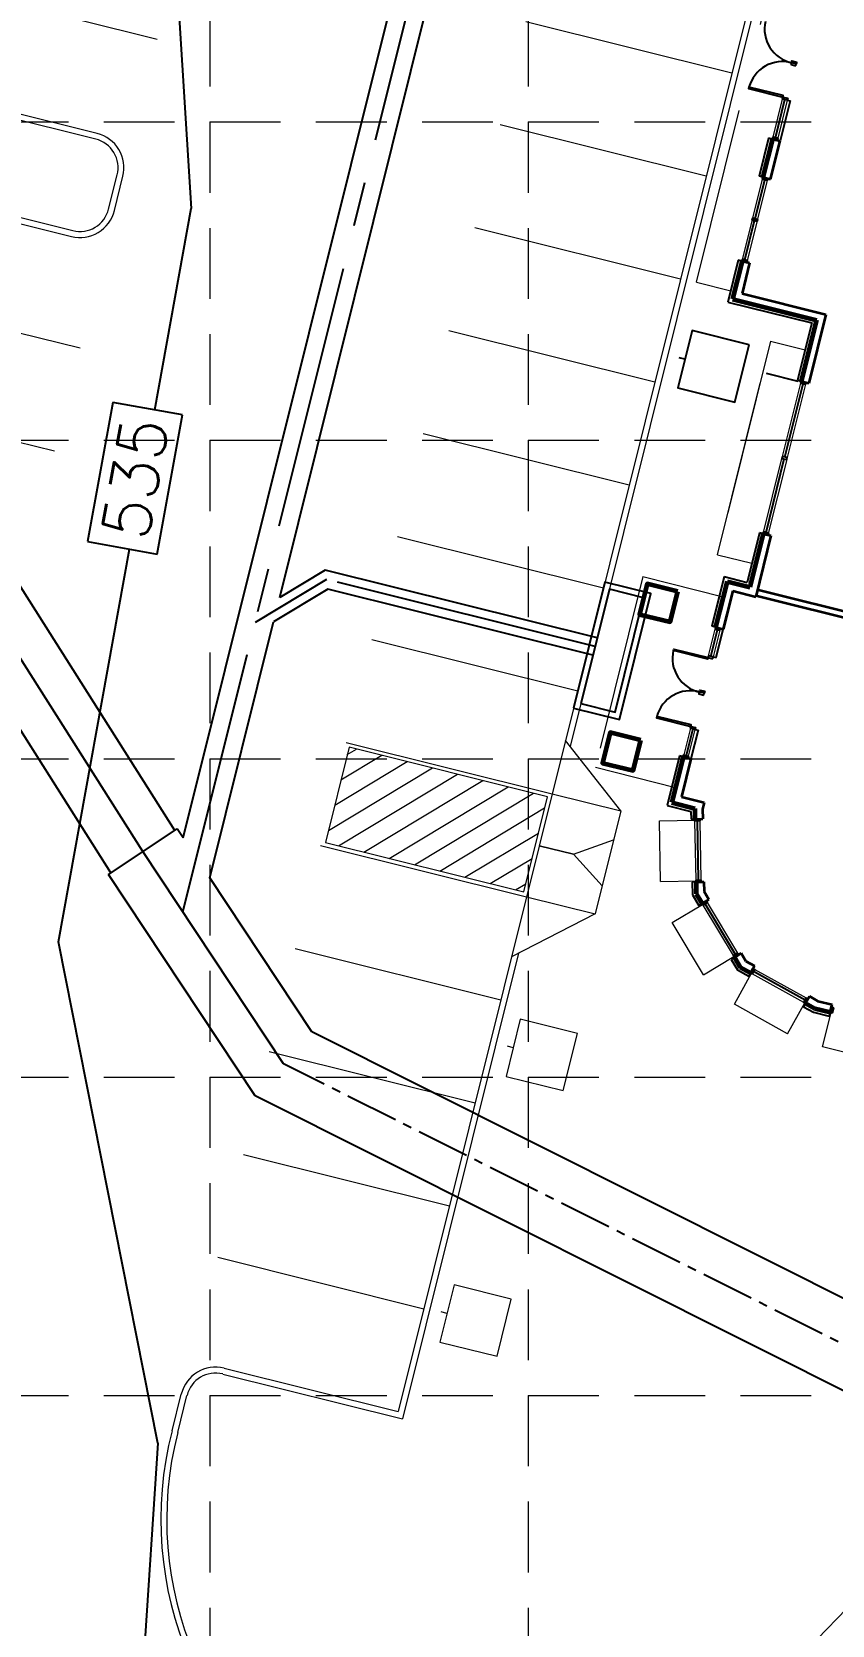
# Model space of a CAD drawing. Header units: feet. Extents: x 2597001 to 2598732, y 7017887 to 7019952.
# Drawn here: x 2598013.2 to 2598081.1, y 7018652.1 to 7018787.3 of the extents above; entities that cross this region are included whole.
import ezdxf

# ---------------------------------------------------------------- set-up
doc = ezdxf.new("R2010")
doc.units = ezdxf.units.FT
doc.header["$LTSCALE"] = 30
doc.header["$MEASUREMENT"] = 0
for name, pattern in [('18358A-BASE-GRAD$0$CENTER2', [1.125, 0.75, -0.125, 0.125, -0.125]), ('18358A-BASE-SITE$0$DASHED', [0.75, 0.5, -0.25]), ('18358A-BASE-SITE$0$DASHED2', [0.375, 0.25, -0.125]), ('HIDDEN', [0.375, 0.25, -0.125])]:
    doc.linetypes.add(name, pattern=pattern)
doc.layers.get('0').update_dxf_attribs({"linetype": 'CONTINUOUS'})
for name, color, linetype in [('18358A-BASE-GRAD$0$GRADE-SPOT', 1, 'CONTINUOUS'), ('18358A-BASE-SITE$0$BLDG-25-26_A-CLNG-SOF-ABOVE', 1, '18358A-BASE-SITE$0$DASHED2'), ('18358A-BASE-SITE$0$BLDG-25-26_C-WALK', 1, 'CONTINUOUS'), ('GRID', 254, 'HIDDEN'), ('PC', 35, 'CONTINUOUS'), ('STORM', 5, 'CONTINUOUS')]:
    doc.layers.add(name, color=color, linetype=linetype)
for name, color, linetype, lineweight in [('18358A-BASE-SITE$0$A-Sidewalk', 241, 'CONTINUOUS', 20), ('18358A-BASE-SITE$0$A-Tree', 7, 'CONTINUOUS', 20), ('18358A-BASE-SITE$0$BLDG-25-26_003-PATT', 1, 'CONTINUOUS', 5), ('18358A-BASE-SITE$0$BLDG-25-26_A-FLOR-OVHD', 1, '18358A-BASE-SITE$0$DASHED', 13), ('18358A-BASE-SITE$0$BLDG-25-26_A-GLAZ', 1, 'CONTINUOUS', 25), ('18358A-BASE-SITE$0$BLDG-25-26_A-GLAZ-SILL', 1, 'CONTINUOUS', 5), ('18358A-BASE-SITE$0$BLDG-25-26_A-WALL-PRHT', 1, 'CONTINUOUS', 25), ('18358A-BASE-SITE$0$BLDG-25-26_A-WALL-SHELL-EXT', 1, 'CONTINUOUS', 60), ('18358A-BASE-SITE$0$BLDG-25-26_A-WALL-SHELL-INT', 1, 'CONTINUOUS', 35), ('18358A-BASE-SITE$0$Curb', 1, 'CONTINUOUS', 9), ('18358A-BASE-SITE$0$PARK-STRIP', 5, 'CONTINUOUS', 0)]:
    doc.layers.add(name, color=color, linetype=linetype, lineweight=lineweight)
doc.styles.add('18358A-BASE-GRAD$0$DIMTEXT', font='dim.shx', dxfattribs={"width": 0.75})
doc.styles.add('L100', font='simplex.shx', dxfattribs={"height": 2})

# ---------------------------------------------------------------- blocks, each defined once
blk = doc.blocks.new('18358A-BASE-SITE$0$Treewell 60')
at = {"layer": '18358A-BASE-SITE$0$A-Tree'}
blk.add_line((-6, 0), (0, 0), dxfattribs=at)
blk.add_lwpolyline([(-66, -30), (-6, -30), (-6, 30), (-66, 30)], close=True, dxfattribs=at)

msp = doc.modelspace()

# ---------------------------------------------------------------- hatches: boundary and pattern name
at = {"layer": '18358A-BASE-SITE$0$PARK-STRIP'}
h = msp.add_hatch(dxfattribs=at)
h.set_pattern_fill('ANSI31', scale=12.5, angle=136, style=0)
h.set_pattern_definition([(211.00003, (2598835.203, 7018554.8456), (0.8047477, -1.3393235), [])])
h.paths.add_polyline_path([(2598054.95, 7018714.32), (2598056.96, 7018722.4), (2598040.14, 7018726.6), (2598038.13, 7018718.51)])

# ---------------------------------------------------------------- linework, layer by layer
for points in [[(2598078.02, 7018784.37), (2598078.06, 7018784.54), (2598077.66, 7018784.64), (2598077.62, 7018784.48)], [(2598078.1, 7018784.7), (2598078.06, 7018784.54), (2598077.66, 7018784.64), (2598077.7, 7018784.8)], [(2598076.93, 7018781.73), (2598076.96, 7018781.85), (2598074.05, 7018782.57), (2598074.02, 7018782.45)], [(2598077.34, 7018781.63), (2598077.3, 7018781.46), (2598076.89, 7018781.56), (2598076.93, 7018781.73)], [(2598070.58, 7018734.19), (2598070.55, 7018734.06), (2598067.64, 7018734.79), (2598067.67, 7018734.91)], [(2598070.98, 7018734.09), (2598071.02, 7018734.25), (2598070.62, 7018734.35), (2598070.58, 7018734.19)], [(2598070.21, 7018731.01), (2598070.25, 7018731.17), (2598069.85, 7018731.28), (2598069.81, 7018731.11)], [(2598070.3, 7018731.34), (2598070.25, 7018731.17), (2598069.85, 7018731.28), (2598069.89, 7018731.44)], [(2598069.12, 7018728.36), (2598069.15, 7018728.49), (2598066.24, 7018729.21), (2598066.21, 7018729.09)], [(2598069.53, 7018728.26), (2598069.49, 7018728.1), (2598069.08, 7018728.2), (2598069.12, 7018728.36)]]:
    msp.add_lwpolyline(points, close=True)
for centre, start, end in [((2598078.31, 7018787.5), 167.2189, 257.2189), ((2598076.89, 7018781.8), 74.7811, 164.7811), ((2598070.5, 7018734.14), 167.2189, 257.2189), ((2598069.08, 7018728.44), 74.7811, 164.7811)]:
    msp.add_arc(centre, 2.94, start, end)
at = {"layer": '18358A-BASE-SITE$0$A-Sidewalk', "color": 7}
for p, q in [((2598063.19, 7018721.19), (2598058.49, 7018727.15)), ((2598057.37, 7018722.65), (2598063.19, 7018721.19)), ((2598063.19, 7018721.19), (2598061.01, 7018712.46)), ((2598055.19, 7018713.91), (2598061.01, 7018712.46)), ((2598061.01, 7018712.46), (2598053.92, 7018708.83)), ((2598072.51, 7018643.38), (2598132.65, 7018705.66))]:
    msp.add_line(p, q, dxfattribs=at)
at = {"layer": '18358A-BASE-SITE$0$A-Sidewalk', "color": 7, "flags": 128}
msp.add_lwpolyline([(2598061.61, 7018714.85), (2598059.18, 7018717.52), (2598056.27, 7018718.24), (2598059.18, 7018717.52), (2598062.57, 7018718.73)], dxfattribs=at)
at = {"layer": '18358A-BASE-SITE$0$BLDG-25-26_003-PATT', "color": 7}
msp.add_line((2598074.64, 7018739.44), (2598079.7, 7018738.18), dxfattribs=at)
at = {"layer": '18358A-BASE-SITE$0$BLDG-25-26_A-CLNG-SOF-ABOVE', "color": 7}
msp.add_line((2598078.22, 7018757.62), (2598075.55, 7018758.28), dxfattribs=at)
at = {"layer": '18358A-BASE-SITE$0$BLDG-25-26_A-FLOR-OVHD', "color": 7}
for p, q in [((2598069.59, 7018766.04), (2598079.26, 7018804.85)), ((2598069.59, 7018766.04), (2598072.5, 7018765.31)), ((2598069.59, 7018766.04), (2598072.5, 7018765.31)), ((2598071.38, 7018742.92), (2598075.89, 7018761.03)), ((2598075.89, 7018761.03), (2598071.38, 7018742.92)), ((2598075.89, 7018761.03), (2598078.81, 7018760.3)), ((2598075.89, 7018761.03), (2598078.81, 7018760.3)), ((2598071.38, 7018742.92), (2598074.29, 7018742.19)), ((2598071.38, 7018742.92), (2598074.29, 7018742.19)), ((2598065.06, 7018741.06), (2598061.03, 7018724.89)), ((2598065.06, 7018741.06), (2598071.85, 7018739.36)), ((2598061.03, 7018724.89), (2598067.82, 7018723.19)), ((2598066.47, 7018720.36), (2598069.47, 7018720.42)), ((2598066.56, 7018715.2), (2598066.47, 7018720.36)), ((2598066.56, 7018715.2), (2598069.56, 7018715.25)), ((2598067.54, 7018711.73), (2598070.11, 7018713.27)), ((2598070.2, 7018707.3), (2598067.54, 7018711.73)), ((2598070.2, 7018707.3), (2598072.78, 7018708.85)), ((2598072.81, 7018704.8), (2598074.26, 7018707.43)), ((2598077.33, 7018702.3), (2598072.81, 7018704.8)), ((2598077.33, 7018702.3), (2598078.78, 7018704.92)), ((2598080.3, 7018701.19), (2598081.02, 7018704.1)), ((2598086.61, 7018699.62), (2598080.3, 7018701.19))]:
    msp.add_line(p, q, dxfattribs=at)
at = {"layer": '18358A-BASE-SITE$0$BLDG-25-26_A-GLAZ', "color": 7}
for p, q in [((2598076.29, 7018778.28), (2598077.09, 7018781.51)), ((2598074.58, 7018771.41), (2598075.4, 7018774.72)), ((2598073.71, 7018767.93), (2598074.53, 7018771.25)), ((2598077.09, 7018751.2), (2598078.65, 7018757.42)), ((2598075.5, 7018744.81), (2598077.05, 7018751.04)), ((2598070.82, 7018734.3), (2598071.38, 7018736.56)), ((2598069.29, 7018728.15), (2598068.72, 7018725.89)), ((2598069.77, 7018715.34), (2598069.68, 7018720.34)), ((2598072.91, 7018709.02), (2598070.34, 7018713.31)), ((2598078.81, 7018705.15), (2598074.43, 7018707.57))]:
    msp.add_line(p, q, dxfattribs=at)
for points in [[(2598076.49, 7018778.23), (2598076.45, 7018778.07), (2598076.05, 7018778.17), (2598076.09, 7018778.33)], [(2598076.45, 7018778.07), (2598076.49, 7018778.23), (2598076.09, 7018778.33), (2598076.05, 7018778.17)], [(2598075.64, 7018774.83), (2598075.6, 7018774.67), (2598075.2, 7018774.77), (2598075.24, 7018774.93)], [(2598075.6, 7018774.67), (2598075.64, 7018774.83), (2598075.24, 7018774.93), (2598075.2, 7018774.77)], [(2598074.78, 7018771.36), (2598074.74, 7018771.2), (2598074.33, 7018771.3), (2598074.37, 7018771.46)], [(2598074.74, 7018771.2), (2598074.78, 7018771.36), (2598074.37, 7018771.46), (2598074.33, 7018771.3)], [(2598073.91, 7018767.88), (2598073.87, 7018767.72), (2598073.47, 7018767.82), (2598073.51, 7018767.98)], [(2598073.87, 7018767.72), (2598073.91, 7018767.88), (2598073.51, 7018767.98), (2598073.47, 7018767.82)], [(2598078.89, 7018757.53), (2598078.85, 7018757.37), (2598078.44, 7018757.47), (2598078.48, 7018757.64)], [(2598078.85, 7018757.37), (2598078.89, 7018757.53), (2598078.48, 7018757.64), (2598078.44, 7018757.47)], [(2598077.26, 7018750.99), (2598077.3, 7018751.15), (2598076.89, 7018751.25), (2598076.85, 7018751.09)], [(2598075.7, 7018744.76), (2598075.66, 7018744.6), (2598075.26, 7018744.7), (2598075.3, 7018744.86)], [(2598075.66, 7018744.6), (2598075.7, 7018744.76), (2598075.3, 7018744.86), (2598075.26, 7018744.7)], [(2598071.59, 7018736.51), (2598071.63, 7018736.67), (2598071.22, 7018736.77), (2598071.18, 7018736.61)], [(2598068.92, 7018725.84), (2598068.88, 7018725.68), (2598068.48, 7018725.78), (2598068.52, 7018725.94)], [(2598069.89, 7018720.51), (2598069.89, 7018720.34), (2598069.47, 7018720.33), (2598069.47, 7018720.5)], [(2598069.98, 7018715.34), (2598069.98, 7018715.18), (2598069.56, 7018715.17), (2598069.56, 7018715.33)], [(2598070.43, 7018713.56), (2598070.51, 7018713.42), (2598070.16, 7018713.2), (2598070.07, 7018713.35)], [(2598073.09, 7018709.13), (2598073.18, 7018708.99), (2598072.82, 7018708.77), (2598072.73, 7018708.92)], [(2598074.39, 7018707.83), (2598074.54, 7018707.75), (2598074.33, 7018707.39), (2598074.19, 7018707.47)], [(2598078.91, 7018705.33), (2598079.05, 7018705.25), (2598078.85, 7018704.88), (2598078.71, 7018704.96)], [(2598081.04, 7018704.52), (2598081.21, 7018704.48), (2598081.1, 7018704.08), (2598080.94, 7018704.12)], [(2598081.21, 7018704.48), (2598081.04, 7018704.52), (2598080.94, 7018704.12), (2598081.1, 7018704.08)]]:
    msp.add_lwpolyline(points, close=True, dxfattribs=at)
at = {"layer": '18358A-BASE-SITE$0$BLDG-25-26_A-GLAZ-SILL', "color": 7}
for p, q in [((2598076.09, 7018778.33), (2598076.89, 7018781.56)), ((2598077.3, 7018781.46), (2598076.49, 7018778.23)), ((2598073.47, 7018767.82), (2598075.2, 7018774.77)), ((2598075.6, 7018774.67), (2598073.87, 7018767.72)), ((2598076.89, 7018751.25), (2598078.44, 7018757.47)), ((2598078.85, 7018757.37), (2598077.3, 7018751.15)), ((2598075.26, 7018744.7), (2598076.85, 7018751.09)), ((2598077.26, 7018750.99), (2598075.66, 7018744.6)), ((2598070.62, 7018734.35), (2598071.18, 7018736.61)), ((2598071.59, 7018736.51), (2598071.02, 7018734.25)), ((2598069.08, 7018728.2), (2598068.52, 7018725.94)), ((2598068.92, 7018725.84), (2598069.49, 7018728.1)), ((2598069.56, 7018715.33), (2598069.47, 7018720.33)), ((2598069.89, 7018720.34), (2598069.98, 7018715.34)), ((2598072.73, 7018708.92), (2598070.16, 7018713.2)), ((2598070.51, 7018713.42), (2598073.09, 7018709.13)), ((2598078.71, 7018704.96), (2598074.33, 7018707.39)), ((2598074.54, 7018707.75), (2598078.91, 7018705.33))]:
    msp.add_line(p, q, dxfattribs=at)
at = {"layer": '18358A-BASE-SITE$0$BLDG-25-26_A-WALL-PRHT', "color": 7}
for p, q in [((2598077.54, 7018781.4), (2598076.69, 7018778.01)), ((2598077.3, 7018781.46), (2598077.54, 7018781.4)), ((2598075.72, 7018778.25), (2598074.92, 7018775.01)), ((2598076.05, 7018778.17), (2598075.72, 7018778.25)), ((2598075.24, 7018774.93), (2598074.92, 7018775.01)), ((2598073.14, 7018767.9), (2598072.25, 7018764.34)), ((2598073.47, 7018767.82), (2598073.14, 7018767.9)), ((2598072.25, 7018764.34), (2598079.37, 7018762.57)), ((2598079.37, 7018762.57), (2598078.16, 7018757.72)), ((2598078.16, 7018757.72), (2598078.48, 7018757.64)), ((2598074.94, 7018744.78), (2598073.89, 7018740.57)), ((2598075.26, 7018744.7), (2598074.94, 7018744.78)), ((2598071.95, 7018741.06), (2598070.9, 7018736.85)), ((2598071.95, 7018741.06), (2598073.89, 7018740.57)), ((2598071.22, 7018736.77), (2598070.9, 7018736.85)), ((2598071.26, 7018734.19), (2598071.87, 7018736.61)), ((2598071.02, 7018734.25), (2598071.26, 7018734.19)), ((2598069.73, 7018728.04), (2598069.13, 7018725.62)), ((2598069.49, 7018728.1), (2598069.73, 7018728.04)), ((2598068.16, 7018725.86), (2598067.11, 7018721.65)), ((2598068.48, 7018725.78), (2598068.16, 7018725.86)), ((2598067.11, 7018721.65), (2598069.12, 7018721.15)), ((2598069.12, 7018721.15), (2598069.14, 7018720.49)), ((2598069.14, 7018720.49), (2598069.47, 7018720.5)), ((2598069.56, 7018715.17), (2598069.23, 7018715.16)), ((2598069.23, 7018715.16), (2598069.25, 7018714.07)), ((2598069.25, 7018714.07), (2598069.79, 7018713.17)), ((2598070.07, 7018713.35), (2598069.79, 7018713.17)), ((2598072.82, 7018708.77), (2598072.53, 7018708.6)), ((2598072.53, 7018708.6), (2598073.07, 7018707.71)), ((2598073.07, 7018707.71), (2598074.03, 7018707.18)), ((2598074.19, 7018707.47), (2598074.03, 7018707.18)), ((2598078.85, 7018704.88), (2598078.69, 7018704.59)), ((2598078.69, 7018704.59), (2598079.53, 7018704.13)), ((2598079.53, 7018704.13), (2598080.86, 7018703.8)), ((2598080.94, 7018704.12), (2598080.86, 7018703.8))]:
    msp.add_line(p, q, dxfattribs=at)
at = {"layer": '18358A-BASE-SITE$0$BLDG-25-26_A-WALL-SHELL-EXT', "color": 7}
for p, q in [((2598076.05, 7018778.17), (2598075.24, 7018774.93)), ((2598073.47, 7018767.82), (2598072.66, 7018764.58)), ((2598072.66, 7018764.58), (2598079.77, 7018762.81)), ((2598079.77, 7018762.81), (2598078.48, 7018757.64)), ((2598075.26, 7018744.7), (2598074.13, 7018740.17)), ((2598072.19, 7018740.65), (2598071.22, 7018736.77)), ((2598072.19, 7018740.65), (2598074.13, 7018740.17)), ((2598068.48, 7018725.78), (2598067.51, 7018721.9)), ((2598067.51, 7018721.9), (2598069.45, 7018721.41)), ((2598069.45, 7018721.41), (2598069.47, 7018720.5)), ((2598069.56, 7018715.17), (2598069.58, 7018714.17)), ((2598069.58, 7018714.17), (2598070.07, 7018713.35)), ((2598072.82, 7018708.77), (2598073.31, 7018707.95)), ((2598073.31, 7018707.95), (2598074.19, 7018707.47)), ((2598078.85, 7018704.88), (2598079.65, 7018704.44)), ((2598079.65, 7018704.44), (2598080.94, 7018704.12))]:
    msp.add_line(p, q, dxfattribs=at)
for points in [[(2598068.01, 7018739.81), (2598065.43, 7018740.45), (2598064.78, 7018737.86), (2598067.37, 7018737.22)], [(2598064.87, 7018727.19), (2598062.28, 7018727.84), (2598061.64, 7018725.25), (2598064.22, 7018724.61)]]:
    msp.add_lwpolyline(points, close=True, dxfattribs=at)
at = {"layer": '18358A-BASE-SITE$0$BLDG-25-26_A-WALL-SHELL-INT', "color": 7}
for p, q in [((2598075.89, 7018774.77), (2598076.69, 7018778.01)), ((2598076.05, 7018778.17), (2598076.69, 7018778.01)), ((2598075.24, 7018774.93), (2598075.89, 7018774.77)), ((2598073.47, 7018767.82), (2598074.11, 7018767.66)), ((2598074.11, 7018767.66), (2598073.47, 7018765.07)), ((2598073.47, 7018765.07), (2598080.58, 7018763.3)), ((2598080.58, 7018763.3), (2598079.13, 7018757.47)), ((2598078.48, 7018757.64), (2598079.13, 7018757.47)), ((2598078.48, 7018757.64), (2598079.13, 7018757.47)), ((2598075.26, 7018744.7), (2598075.91, 7018744.54)), ((2598075.91, 7018744.54), (2598074.62, 7018739.36)), ((2598072.67, 7018739.85), (2598071.87, 7018736.61)), ((2598072.67, 7018739.85), (2598074.62, 7018739.36)), ((2598135.44, 7018724.28), (2598074.64, 7018739.44)), ((2598135.56, 7018724.77), (2598074.76, 7018739.93)), ((2598072.18, 7018737.87), (2598071.87, 7018736.61)), ((2598071.22, 7018736.77), (2598071.87, 7018736.61)), ((2598068.48, 7018725.78), (2598069.13, 7018725.62)), ((2598069.13, 7018725.62), (2598068.32, 7018722.38)), ((2598068.32, 7018722.38), (2598070.26, 7018721.9)), ((2598070.26, 7018721.9), (2598070.12, 7018721.34)), ((2598069.47, 7018720.5), (2598070.13, 7018720.51)), ((2598070.12, 7018721.34), (2598070.13, 7018720.51)), ((2598069.56, 7018715.17), (2598070.23, 7018715.18)), ((2598070.23, 7018715.18), (2598070.24, 7018714.36)), ((2598070.07, 7018713.35), (2598070.64, 7018713.69)), ((2598070.24, 7018714.36), (2598070.64, 7018713.69)), ((2598072.82, 7018708.77), (2598073.39, 7018709.12)), ((2598073.39, 7018709.12), (2598073.79, 7018708.45)), ((2598073.79, 7018708.45), (2598074.51, 7018708.05)), ((2598074.19, 7018707.47), (2598074.51, 7018708.05)), ((2598078.85, 7018704.88), (2598079.18, 7018705.47)), ((2598079.18, 7018705.47), (2598079.9, 7018705.07)), ((2598079.9, 7018705.07), (2598081.1, 7018704.77)), ((2598080.94, 7018704.12), (2598081.1, 7018704.77))]:
    msp.add_line(p, q, dxfattribs=at)
at = {"layer": '18358A-BASE-SITE$0$BLDG-25-26_C-WALK', "color": 7}
msp.add_line((2598068.61, 7018759.5), (2598068.13, 7018759.62), dxfattribs=at)
at = {"layer": '18358A-BASE-SITE$0$BLDG-25-26_C-WALK', "color": 7, "elevation": 0}
msp.add_lwpolyline([(2598074.07, 7018760.71), (2598069.22, 7018761.92), (2598068.01, 7018757.07), (2598072.86, 7018755.86)], close=True, dxfattribs=at)
at = {"layer": '18358A-BASE-SITE$0$Curb', "color": 7}
for p, q in [((2598097.7, 7018884.4), (2598044.3, 7018670.25)), ((2598080.64, 7018813.92), (2598058.88, 7018726.66)), ((2598054.51, 7018709.13), (2598044.67, 7018669.64)), ((2598029.42, 7018673.44), (2598044.67, 7018669.64)), ((2598029.54, 7018673.93), (2598044.3, 7018670.25)), ((2598025.12, 7018668.61), (2598025.9, 7018671.74)), ((2598025.61, 7018668.49), (2598026.39, 7018671.62))]:
    msp.add_line(p, q, dxfattribs=at)
for points in [[(2598002.27, 7018782.76), (2598000.09, 7018774.02), (2598016.59, 7018769.91, 0.414214), (2598020.23, 7018772.1), (2598020.95, 7018775.01, 0.414214), (2598018.77, 7018778.64)], [(2598002.64, 7018782.15), (2598000.7, 7018774.39), (2598016.71, 7018770.4, 0.414214), (2598019.74, 7018772.22), (2598020.47, 7018775.13, 0.414214), (2598018.65, 7018778.16)]]:
    msp.add_lwpolyline(points, format="xyb", close=True, dxfattribs=at)
for centre, radius, start, end in [((2598028.82, 7018671.02), 3, 76, 166), ((2598028.82, 7018671.02), 2.5, 76, 166), ((2598054.17, 7018661.09), 30, 165.4862, 316), ((2598054.17, 7018661.09), 29.5, 165.4862, 316)]:
    msp.add_arc(centre, radius, start, end, dxfattribs=at)
at = {"layer": '18358A-BASE-SITE$0$PARK-STRIP', "color": 7}
for p, q in [((2597985.04, 7018796.33), (2598023.85, 7018786.65)), ((2598055.14, 7018788.13), (2598072.61, 7018783.77)), ((2598052.96, 7018779.4), (2598070.43, 7018775.04)), ((2598050.79, 7018770.66), (2598068.25, 7018766.31)), ((2597978.51, 7018770.13), (2598017.32, 7018760.45)), ((2597976.33, 7018761.4), (2598015.14, 7018751.72)), ((2598048.61, 7018761.93), (2598066.07, 7018757.58)), ((2598046.43, 7018753.2), (2598063.9, 7018748.84)), ((2598044.25, 7018744.47), (2598061.72, 7018740.11)), ((2598042.08, 7018735.73), (2598059.54, 7018731.38)), ((2598039.9, 7018727), (2598057.37, 7018722.65)), ((2598037.72, 7018718.27), (2598055.19, 7018713.91)), ((2598035.55, 7018709.53), (2598053.01, 7018705.18)), ((2598033.37, 7018700.8), (2598050.83, 7018696.45)), ((2598031.19, 7018692.07), (2598048.66, 7018687.71)), ((2598029.01, 7018683.34), (2598046.48, 7018678.98))]:
    msp.add_line(p, q, dxfattribs=at)
msp.add_lwpolyline([(2598054.95, 7018714.32), (2598056.96, 7018722.4), (2598040.14, 7018726.6), (2598038.13, 7018718.51)], close=True, dxfattribs=at)
at = {"layer": 'GRID', "color": 252, "linetype": 'HIDDEN', "lineweight": 0, "ltscale": 0.8}
for p, q in [((2598028.33, 7018941.62), (2598028.33, 7017996.5)), ((2598055.33, 7018941.62), (2598055.33, 7017996.5)), ((2597029.33, 7018779.62), (2598703.33, 7018779.62)), ((2597029.33, 7018752.62), (2598703.33, 7018752.62)), ((2597029.33, 7018725.62), (2598703.33, 7018725.62)), ((2597029.33, 7018698.62), (2598703.33, 7018698.62)), ((2597029.33, 7018671.62), (2598703.33, 7018671.62))]:
    msp.add_line(p, q, dxfattribs=at)
at = {"layer": 'PC', "color": 35}
for p, q in [((2598021.13, 7018861.54), (2598026.75, 7018772.27)), ((2598023.65, 7018755.2), (2598026.75, 7018772.27)), ((2598020.1, 7018755.84), (2598017.96, 7018744.03)), ((2598026.01, 7018754.77), (2598020.1, 7018755.84)), ((2598023.87, 7018742.96), (2598026.01, 7018754.77)), ((2598015.48, 7018710.08), (2598021.51, 7018743.39)), ((2598017.96, 7018744.03), (2598023.87, 7018742.96)), ((2598023.91, 7018667.57), (2598015.48, 7018710.08)), ((2598023.91, 7018667.57), (2598020.8, 7018620.49))]:
    msp.add_line(p, q, dxfattribs=at)
at = {"layer": 'STORM', "color": 170}
for p, q in [((2598019.94, 7018715.95), (2597913.17, 7018884.4)), ((2598019.94, 7018715.95), (2597913.17, 7018884.4)), ((2598025.36, 7018719.54), (2597920.87, 7018884.4)), ((2598025.36, 7018719.54), (2597920.87, 7018884.4)), ((2598034.25, 7018739.3), (2598062.16, 7018851.25)), ((2598034.25, 7018739.3), (2598062.16, 7018851.25)), ((2598026.07, 7018718.91), (2598056.83, 7018842.27)), ((2598026.07, 7018718.91), (2598056.83, 7018842.27)), ((2598038.1, 7018741.62), (2598034.25, 7018739.3)), ((2598038.1, 7018741.62), (2598034.25, 7018739.3)), ((2598061.18, 7018735.87), (2598038.1, 7018741.62)), ((2598061.18, 7018735.87), (2598038.1, 7018741.62)), ((2598038.34, 7018740.01), (2598033.73, 7018737.24)), ((2598038.34, 7018740.01), (2598033.73, 7018737.24)), ((2598060.81, 7018734.41), (2598038.34, 7018740.01)), ((2598060.81, 7018734.41), (2598038.34, 7018740.01)), ((2598028.32, 7018715.52), (2598033.73, 7018737.24)), ((2598028.32, 7018715.52), (2598033.73, 7018737.24)), ((2598019.73, 7018715.81), (2598025.57, 7018719.67)), ((2598019.73, 7018715.81), (2598025.57, 7018719.67)), ((2598026.07, 7018718.91), (2598025.57, 7018719.67)), ((2598026.07, 7018718.91), (2598025.57, 7018719.67)), ((2598032.17, 7018697.04), (2598019.73, 7018715.81)), ((2598032.17, 7018697.04), (2598019.73, 7018715.81)), ((2598036.97, 7018702.46), (2598028.32, 7018715.52)), ((2598036.97, 7018702.46), (2598028.32, 7018715.52)), ((2598131.08, 7018655.28), (2598036.97, 7018702.46)), ((2598131.08, 7018655.28), (2598036.97, 7018702.46)), ((2598126, 7018649.99), (2598032.17, 7018697.04)), ((2598126, 7018649.99), (2598032.17, 7018697.04))]:
    msp.add_line(p, q, dxfattribs=at)
at = {"layer": 'STORM', "linetype": '18358A-BASE-GRAD$0$CENTER2'}
for p, q in [((2598022.65, 7018717.74), (2597917.02, 7018884.4)), ((2598022.65, 7018717.74), (2597917.02, 7018884.4)), ((2598026.05, 7018712.62), (2598067.13, 7018877.38)), ((2598026.05, 7018712.62), (2598067.13, 7018877.38)), ((2598038.22, 7018740.82), (2598032.17, 7018737.17)), ((2598038.22, 7018740.82), (2598032.17, 7018737.17)), ((2598034.57, 7018699.75), (2598022.65, 7018717.74)), ((2598034.57, 7018699.75), (2598022.65, 7018717.74))]:
    msp.add_line(p, q, dxfattribs=at)
at = {"layer": 'STORM', "linetype": '18358A-BASE-GRAD$0$CENTER2', "ltscale": 0.2}
msp.add_line((2598128.54, 7018652.64), (2598034.57, 7018699.75), dxfattribs=at)
msp.add_line((2598128.54, 7018652.64), (2598034.57, 7018699.75), dxfattribs=at)
at = {"layer": 'STORM', "linetype": '18358A-BASE-GRAD$0$CENTER2', "flags": 128}
msp.add_lwpolyline([(2598061, 7018735.14), (2598038.22, 7018740.82)], dxfattribs=at)
msp.add_lwpolyline([(2598061, 7018735.14), (2598038.22, 7018740.82)], dxfattribs=at)
at = {"layer": 'STORM', "flags": 128}
for points in [[(2598059.18, 7018729.92), (2598063.06, 7018728.95), (2598065.72, 7018739.63), (2598061.84, 7018740.6)], [(2598059.18, 7018729.92), (2598063.06, 7018728.95), (2598065.72, 7018739.63), (2598061.84, 7018740.6)], [(2598059.79, 7018730.29), (2598062.7, 7018729.56), (2598065.12, 7018739.26), (2598062.21, 7018739.99)], [(2598059.79, 7018730.29), (2598062.7, 7018729.56), (2598065.12, 7018739.26), (2598062.21, 7018739.99)]]:
    msp.add_lwpolyline(points, close=True, dxfattribs=at)

# ---------------------------------------------------------------- block references
at = {"layer": '18358A-BASE-SITE$0$A-Tree', "xscale": 0.08333333333333462, "yscale": 0.08333333333333465, "zscale": 0.08333333333333333, "rotation": 166.000031000045}
for p in [(2598068.14, 7018759.64), (2598053.57, 7018701.23), (2598047.95, 7018678.7)]:
    msp.add_blockref('18358A-BASE-SITE$0$Treewell 60', p, dxfattribs=at)

# ---------------------------------------------------------------- texts
at = {"layer": '18358A-BASE-GRAD$0$GRADE-SPOT', "insert": (2598066.37, 7018781.4), "char_height": 17.28, "attachment_point": 9, "style": '18358A-BASE-GRAD$0$DIMTEXT'}
msp.add_mtext('\\A1;                                                                                                                                                                                                                                                                ', dxfattribs=at)
msp.add_mtext('\\A1;                                                                                                                                                                                                                                                                ', dxfattribs=at)
msp.add_mtext('\\A1;                                                                                                                                                                                                                                                                ', dxfattribs=at)
msp.add_mtext('\\A1;                                                                                                                                                                                                                                                                ', dxfattribs=at)
msp.add_mtext('\\A1;                                                                                                                                                                                                                                                                ', dxfattribs=at)
msp.add_mtext('\\A1;                                                                                                                                                                                                                                                                ', dxfattribs=at)
at = {"layer": 'PC', "color": 35, "style": 'L100'}
msp.add_text('535', height=4, rotation=79.7318, dxfattribs=at).set_placement((2598023.04, 7018743.98))

doc.saveas('drawing.dxf')
